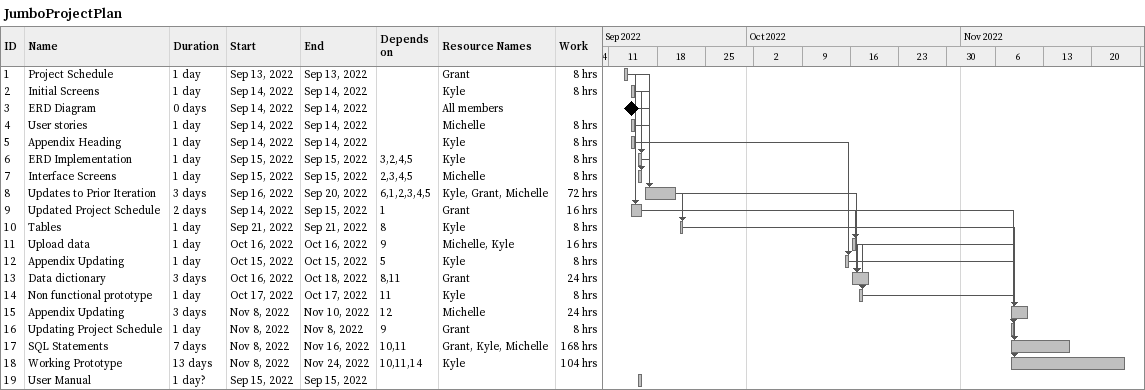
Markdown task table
JumboProjectPlan

| ID | Task | Duration | Start | Finish | Predecessors | Resources | Work (h) |
|---|---|---|---|---|---|---|---|
| 1 | Project Schedule | 1d | 2022-09-13 | 2022-09-13 |  | Grant | 8 |
| 2 | Initial Screens | 1d | 2022-09-14 | 2022-09-14 |  | Kyle | 8 |
| 3 | ERD Diagram | 0d | 2022-09-14 | 2022-09-14 |  | All members |  |
| 4 | User stories | 1d | 2022-09-14 | 2022-09-14 |  | Michelle | 8 |
| 5 | Appendix Heading | 1d | 2022-09-14 | 2022-09-14 |  | Kyle | 8 |
| 6 | ERD Implementation | 1d | 2022-09-15 | 2022-09-15 | 3, 2, 4, 5 | Kyle | 8 |
| 7 | Interface Screens | 1d | 2022-09-15 | 2022-09-15 | 2, 3, 4, 5 | Michelle | 8 |
| 8 | Updates to Prior Iteration | 3d | 2022-09-16 | 2022-09-20 | 6, 1, 2, 3, 4, 5 | Kyle, Grant, Michelle | 72 |
| 9 | Updated Project Schedule | 2d | 2022-09-14 | 2022-09-15 | 1 | Grant | 16 |
| 10 | Tables | 1d | 2022-09-21 | 2022-09-21 | 8 | Kyle | 8 |
| 11 | Upload data | 1d | 2022-10-16 | 2022-10-16 | 9 | Michelle, Kyle | 16 |
| 12 | Appendix Updating | 1d | 2022-10-15 | 2022-10-15 | 5 | Kyle | 8 |
| 13 | Data dictionary | 3d | 2022-10-16 | 2022-10-18 | 8, 11 | Grant | 24 |
| 14 | Non functional prototype | 1d | 2022-10-17 | 2022-10-17 | 11 | Kyle | 8 |
| 15 | Appendix Updating | 3d | 2022-11-08 | 2022-11-10 | 12 | Michelle | 24 |
| 16 | Updating Project Schedule | 1d | 2022-11-08 | 2022-11-08 | 9 | Grant | 8 |
| 17 | SQL Statements | 7d | 2022-11-08 | 2022-11-16 | 10, 11 | Grant, Kyle, Michelle | 168 |
| 18 | Working Prototype | 13d | 2022-11-08 | 2022-11-24 | 10, 11, 14 | Kyle | 104 |
| 19 | User Manual | 1d? | 2022-09-15 | 2022-09-15 |  |  |  |
